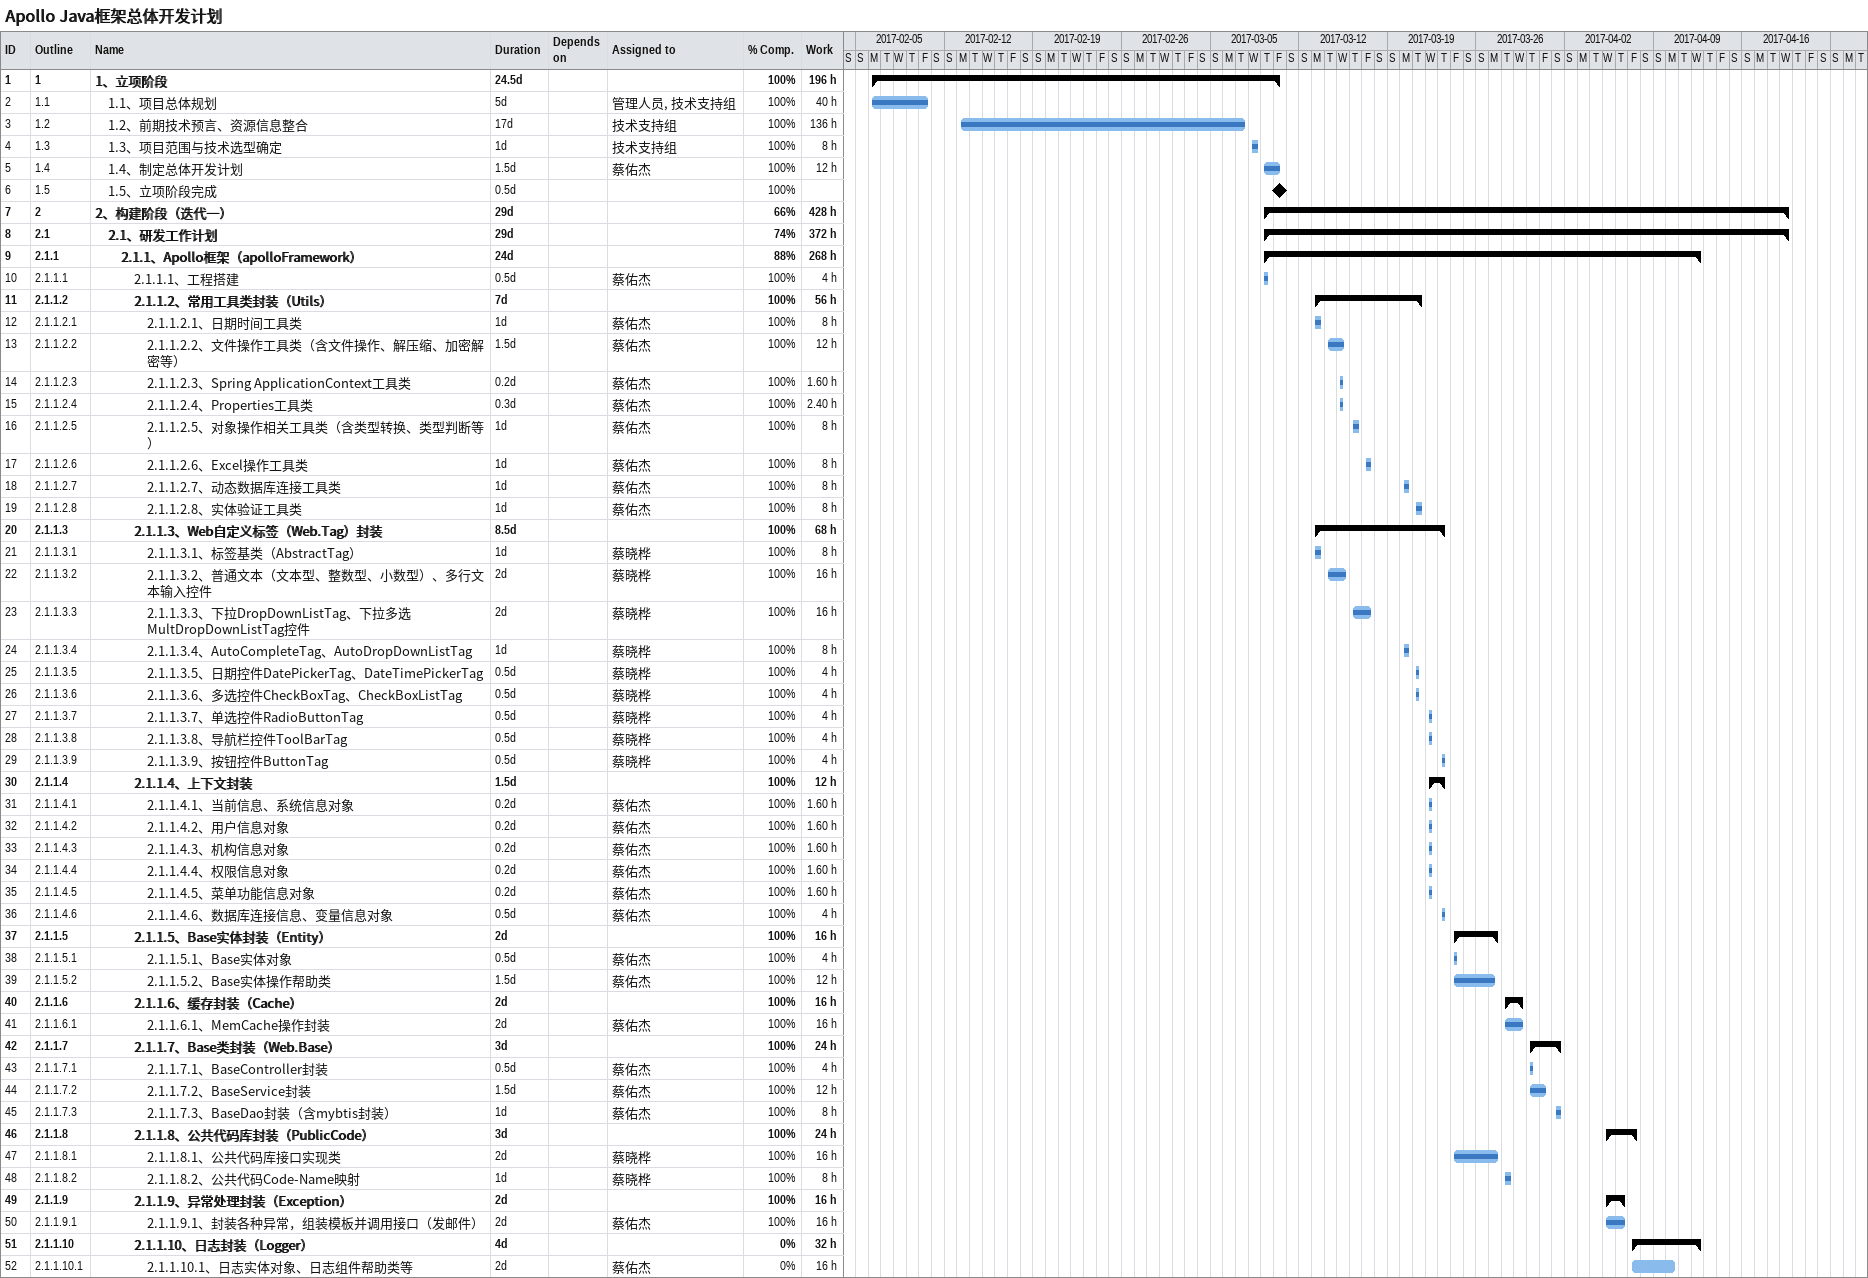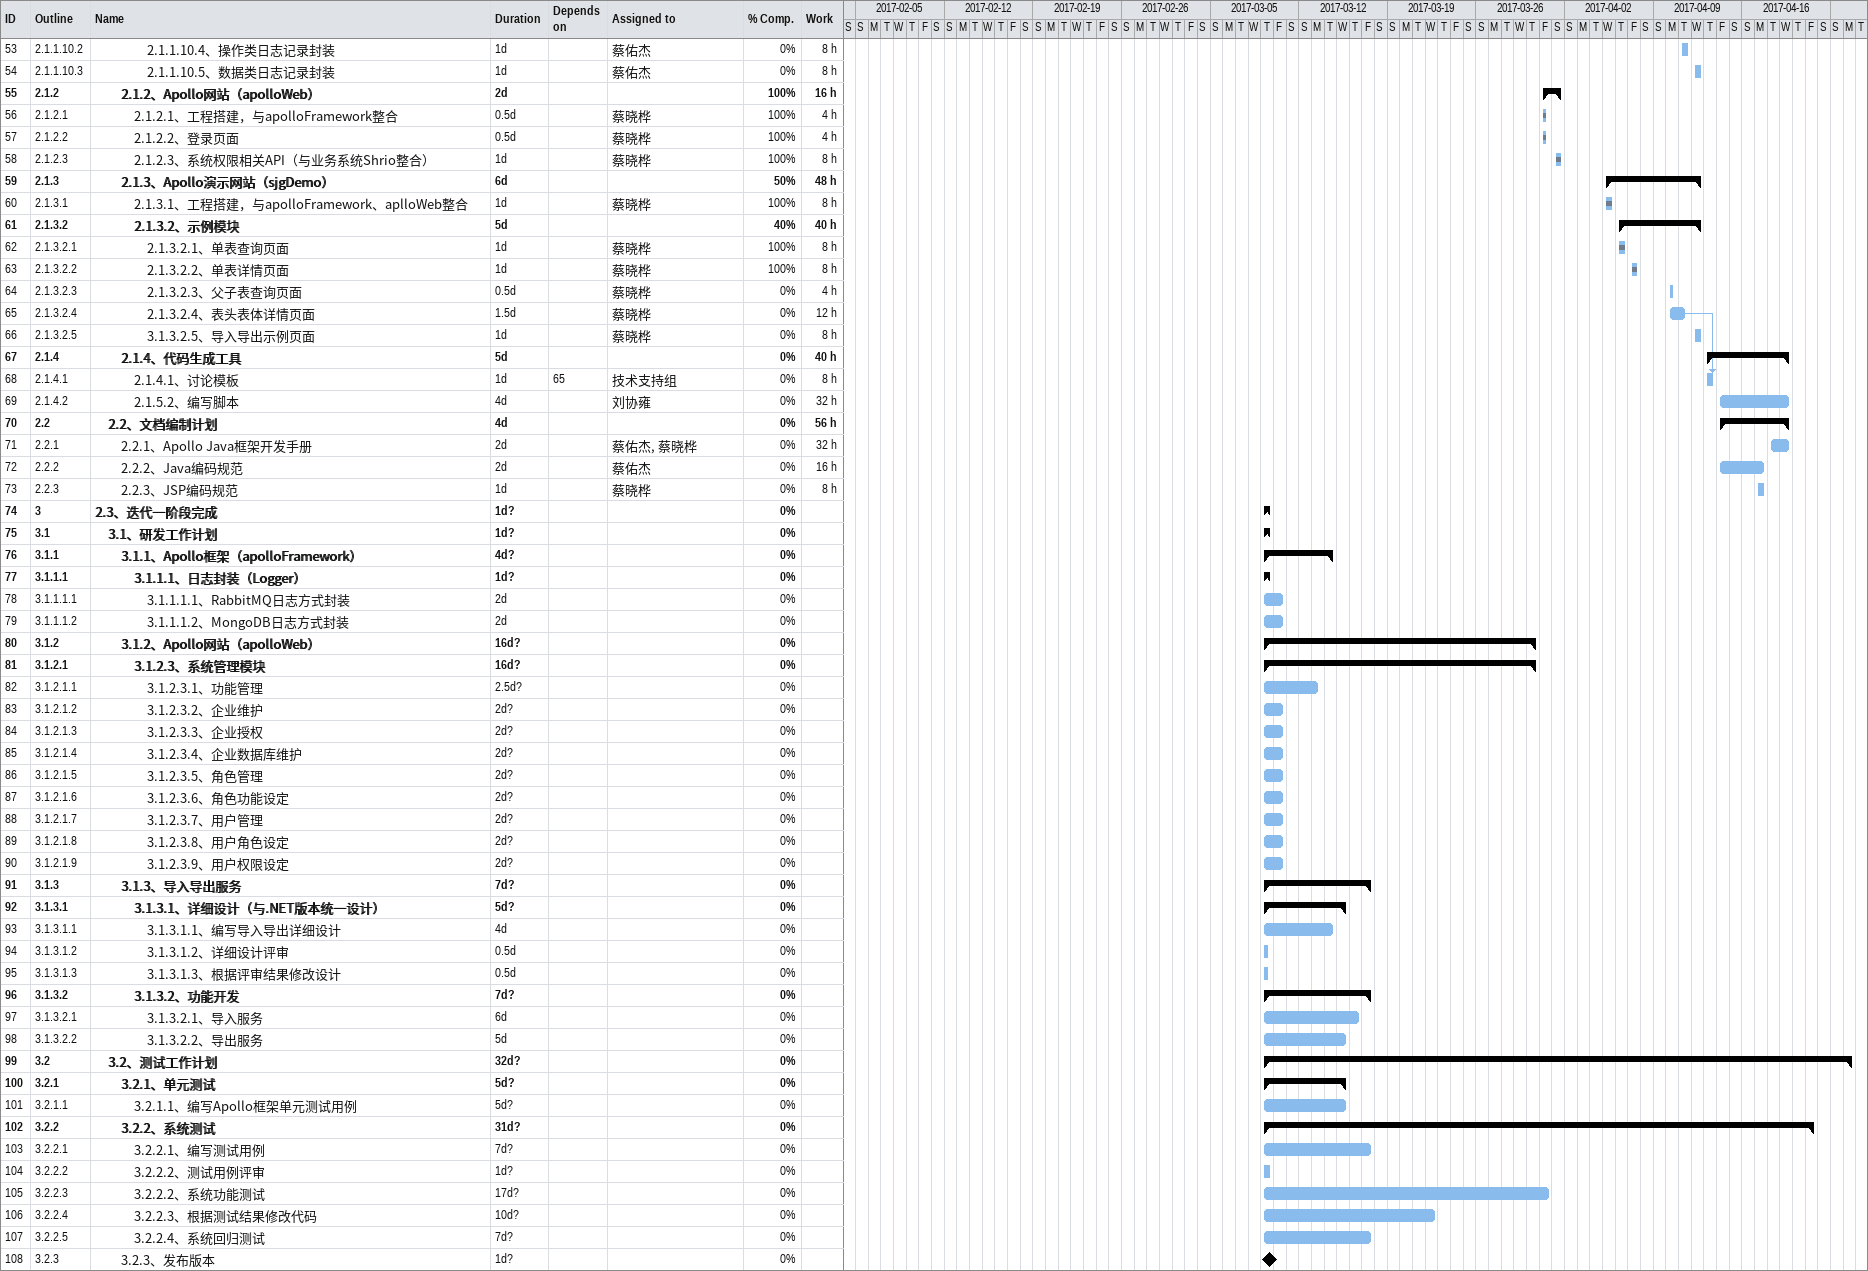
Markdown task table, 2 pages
Apollo Java框架总体开发计划

| ID | WBS | Task | Duration | Start | Finish | Predecessors | Resources | % complete | Work (h) |
|---|---|---|---|---|---|---|---|---|---|
| 1 | 1 | **1、立项阶段** | 24.5d | 2017-02-06 | 2017-03-10 |  |  | 100 | 196 |
| 2 | 1.1 | 1.1、项目总体规划 | 5d | 2017-02-06 | 2017-02-10 |  | 管理人员, 技术支持组 | 100 | 40 |
| 3 | 1.2 | 1.2、前期技术预言、资源信息整合 | 17d | 2017-02-13 | 2017-03-07 |  | 技术支持组 | 100 | 136 |
| 4 | 1.3 | 1.3、项目范围与技术选型确定 | 1d | 2017-03-08 | 2017-03-08 |  | 技术支持组 | 100 | 8 |
| 5 | 1.4 | 1.4、制定总体开发计划 | 1.5d | 2017-03-09 | 2017-03-10 |  | 蔡佑杰 | 100 | 12 |
| 6 | 1.5 | 1.5、立项阶段完成 | 0.5d | 2017-03-10 | 2017-03-10 |  |  | 100 |  |
| 7 | 2 | **2、构建阶段（迭代一）** | 29d | 2017-03-09 | 2017-04-19 |  |  | 66 | 428 |
| 8 | 2.1 | **2.1、研发工作计划** | 29d | 2017-03-09 | 2017-04-19 |  |  | 74 | 372 |
| 9 | 2.1.1 | **2.1.1、Apollo框架（apolloFramework）** | 24d | 2017-03-09 | 2017-04-12 |  |  | 88 | 268 |
| 10 | 2.1.1.1 | 2.1.1.1、工程搭建 | 0.5d | 2017-03-09 | 2017-03-09 |  | 蔡佑杰 | 100 | 4 |
| 11 | 2.1.1.2 | **2.1.1.2、常用工具类封装（Utils）** | 7d | 2017-03-13 | 2017-03-21 |  |  | 100 | 56 |
| 12 | 2.1.1.2.1 | 2.1.1.2.1、日期时间工具类 | 1d | 2017-03-13 | 2017-03-13 |  | 蔡佑杰 | 100 | 8 |
| 13 | 2.1.1.2.2 | 2.1.1.2.2、文件操作工具类（含文件操作、解压缩、加密解密等） | 1.5d | 2017-03-14 | 2017-03-15 |  | 蔡佑杰 | 100 | 12 |
| 14 | 2.1.1.2.3 | 2.1.1.2.3、Spring ApplicationContext工具类 | 0.2d | 2017-03-15 | 2017-03-15 |  | 蔡佑杰 | 100 | 1.60 |
| 15 | 2.1.1.2.4 | 2.1.1.2.4、Properties工具类 | 0.3d | 2017-03-15 | 2017-03-15 |  | 蔡佑杰 | 100 | 2.40 |
| 16 | 2.1.1.2.5 | 2.1.1.2.5、对象操作相关工具类（含类型转换、类型判断等） | 1d | 2017-03-16 | 2017-03-16 |  | 蔡佑杰 | 100 | 8 |
| 17 | 2.1.1.2.6 | 2.1.1.2.6、Excel操作工具类 | 1d | 2017-03-17 | 2017-03-17 |  | 蔡佑杰 | 100 | 8 |
| 18 | 2.1.1.2.7 | 2.1.1.2.7、动态数据库连接工具类 | 1d | 2017-03-20 | 2017-03-20 |  | 蔡佑杰 | 100 | 8 |
| 19 | 2.1.1.2.8 | 2.1.1.2.8、实体验证工具类 | 1d | 2017-03-21 | 2017-03-21 |  | 蔡佑杰 | 100 | 8 |
| 20 | 2.1.1.3 | **2.1.1.3、Web自定义标签（Web.Tag）封装** | 8.5d | 2017-03-13 | 2017-03-23 |  |  | 100 | 68 |
| 21 | 2.1.1.3.1 | 2.1.1.3.1、标签基类（AbstractTag） | 1d | 2017-03-13 | 2017-03-13 |  | 蔡晓桦 | 100 | 8 |
| 22 | 2.1.1.3.2 | 2.1.1.3.2、普通文本（文本型、整数型、小数型）、多行文本输入控件 | 2d | 2017-03-14 | 2017-03-15 |  | 蔡晓桦 | 100 | 16 |
| 23 | 2.1.1.3.3 | 2.1.1.3.3、下拉DropDownListTag、下拉多选MultDropDownListTag控件 | 2d | 2017-03-16 | 2017-03-17 |  | 蔡晓桦 | 100 | 16 |
| 24 | 2.1.1.3.4 | 2.1.1.3.4、AutoCompleteTag、AutoDropDownListTag | 1d | 2017-03-20 | 2017-03-20 |  | 蔡晓桦 | 100 | 8 |
| 25 | 2.1.1.3.5 | 2.1.1.3.5、日期控件DatePickerTag、DateTimePickerTag | 0.5d | 2017-03-21 | 2017-03-21 |  | 蔡晓桦 | 100 | 4 |
| 26 | 2.1.1.3.6 | 2.1.1.3.6、多选控件CheckBoxTag、CheckBoxListTag | 0.5d | 2017-03-21 | 2017-03-21 |  | 蔡晓桦 | 100 | 4 |
| 27 | 2.1.1.3.7 | 2.1.1.3.7、单选控件RadioButtonTag | 0.5d | 2017-03-22 | 2017-03-22 |  | 蔡晓桦 | 100 | 4 |
| 28 | 2.1.1.3.8 | 2.1.1.3.8、导航栏控件ToolBarTag | 0.5d | 2017-03-22 | 2017-03-22 |  | 蔡晓桦 | 100 | 4 |
| 29 | 2.1.1.3.9 | 2.1.1.3.9、按钮控件ButtonTag | 0.5d | 2017-03-23 | 2017-03-23 |  | 蔡晓桦 | 100 | 4 |
| 30 | 2.1.1.4 | **2.1.1.4、上下文封装** | 1.5d | 2017-03-22 | 2017-03-23 |  |  | 100 | 12 |
| 31 | 2.1.1.4.1 | 2.1.1.4.1、当前信息、系统信息对象 | 0.2d | 2017-03-22 | 2017-03-22 |  | 蔡佑杰 | 100 | 1.60 |
| 32 | 2.1.1.4.2 | 2.1.1.4.2、用户信息对象 | 0.2d | 2017-03-22 | 2017-03-22 |  | 蔡佑杰 | 100 | 1.60 |
| 33 | 2.1.1.4.3 | 2.1.1.4.3、机构信息对象 | 0.2d | 2017-03-22 | 2017-03-22 |  | 蔡佑杰 | 100 | 1.60 |
| 34 | 2.1.1.4.4 | 2.1.1.4.4、权限信息对象 | 0.2d | 2017-03-22 | 2017-03-22 |  | 蔡佑杰 | 100 | 1.60 |
| 35 | 2.1.1.4.5 | 2.1.1.4.5、菜单功能信息对象 | 0.2d | 2017-03-22 | 2017-03-22 |  | 蔡佑杰 | 100 | 1.60 |
| 36 | 2.1.1.4.6 | 2.1.1.4.6、数据库连接信息、变量信息对象 | 0.5d | 2017-03-23 | 2017-03-23 |  | 蔡佑杰 | 100 | 4 |
| 37 | 2.1.1.5 | **2.1.1.5、Base实体封装（Entity）** | 2d | 2017-03-24 | 2017-03-27 |  |  | 100 | 16 |
| 38 | 2.1.1.5.1 | 2.1.1.5.1、Base实体对象 | 0.5d | 2017-03-24 | 2017-03-24 |  | 蔡佑杰 | 100 | 4 |
| 39 | 2.1.1.5.2 | 2.1.1.5.2、Base实体操作帮助类 | 1.5d | 2017-03-24 | 2017-03-27 |  | 蔡佑杰 | 100 | 12 |
| 40 | 2.1.1.6 | **2.1.1.6、缓存封装（Cache）** | 2d | 2017-03-28 | 2017-03-29 |  |  | 100 | 16 |
| 41 | 2.1.1.6.1 | 2.1.1.6.1、MemCache操作封装 | 2d | 2017-03-28 | 2017-03-29 |  | 蔡佑杰 | 100 | 16 |
| 42 | 2.1.1.7 | **2.1.1.7、Base类封装（Web.Base）** | 3d | 2017-03-30 | 2017-04-01 |  |  | 100 | 24 |
| 43 | 2.1.1.7.1 | 2.1.1.7.1、BaseController封装 | 0.5d | 2017-03-30 | 2017-03-30 |  | 蔡佑杰 | 100 | 4 |
| 44 | 2.1.1.7.2 | 2.1.1.7.2、BaseService封装 | 1.5d | 2017-03-30 | 2017-03-31 |  | 蔡佑杰 | 100 | 12 |
| 45 | 2.1.1.7.3 | 2.1.1.7.3、BaseDao封装（含mybtis封装） | 1d | 2017-04-01 | 2017-04-01 |  | 蔡佑杰 | 100 | 8 |
| 46 | 2.1.1.8 | **2.1.1.8、公共代码库封装（PublicCode）** | 3d | 2017-04-05 | 2017-04-07 |  |  | 100 | 24 |
| 47 | 2.1.1.8.1 | 2.1.1.8.1、公共代码库接口实现类 | 2d | 2017-03-24 | 2017-03-27 |  | 蔡晓桦 | 100 | 16 |
| 48 | 2.1.1.8.2 | 2.1.1.8.2、公共代码Code-Name映射 | 1d | 2017-03-28 | 2017-03-28 |  | 蔡晓桦 | 100 | 8 |
| 49 | 2.1.1.9 | **2.1.1.9、异常处理封装（Exception）** | 2d | 2017-04-05 | 2017-04-06 |  |  | 100 | 16 |
| 50 | 2.1.1.9.1 | 2.1.1.9.1、封装各种异常，组装模板并调用接口（发邮件） | 2d | 2017-04-05 | 2017-04-06 |  | 蔡佑杰 | 100 | 16 |
| 51 | 2.1.1.10 | **2.1.1.10、日志封装（Logger）** | 4d | 2017-04-07 | 2017-04-12 |  |  | 0 | 32 |
| 52 | 2.1.1.10.1 | 2.1.1.10.1、日志实体对象、日志组件帮助类等 | 2d | 2017-04-07 | 2017-04-10 |  | 蔡佑杰 | 0 | 16 |
| 53 | 2.1.1.10.2 | 2.1.1.10.4、操作类日志记录封装 | 1d | 2017-04-11 | 2017-04-11 |  | 蔡佑杰 | 0 | 8 |
| 54 | 2.1.1.10.3 | 2.1.1.10.5、数据类日志记录封装 | 1d | 2017-04-12 | 2017-04-12 |  | 蔡佑杰 | 0 | 8 |
| 55 | 2.1.2 | **2.1.2、Apollo网站（apolloWeb）** | 2d | 2017-03-31 | 2017-04-01 |  |  | 100 | 16 |
| 56 | 2.1.2.1 | 2.1.2.1、工程搭建，与apolloFramework整合 | 0.5d | 2017-03-31 | 2017-03-31 |  | 蔡晓桦 | 100 | 4 |
| 57 | 2.1.2.2 | 2.1.2.2、登录页面 | 0.5d | 2017-03-31 | 2017-03-31 |  | 蔡晓桦 | 100 | 4 |
| 58 | 2.1.2.3 | 2.1.2.3、系统权限相关API（与业务系统Shrio整合） | 1d | 2017-04-01 | 2017-04-01 |  | 蔡晓桦 | 100 | 8 |
| 59 | 2.1.3 | **2.1.3、Apollo演示网站（sjgDemo）** | 6d | 2017-04-05 | 2017-04-12 |  |  | 50 | 48 |
| 60 | 2.1.3.1 | 2.1.3.1、工程搭建，与apolloFramework、aplloWeb整合 | 1d | 2017-04-05 | 2017-04-05 |  | 蔡晓桦 | 100 | 8 |
| 61 | 2.1.3.2 | **2.1.3.2、示例模块** | 5d | 2017-04-06 | 2017-04-12 |  |  | 40 | 40 |
| 62 | 2.1.3.2.1 | 2.1.3.2.1、单表查询页面 | 1d | 2017-04-06 | 2017-04-06 |  | 蔡晓桦 | 100 | 8 |
| 63 | 2.1.3.2.2 | 2.1.3.2.2、单表详情页面 | 1d | 2017-04-07 | 2017-04-07 |  | 蔡晓桦 | 100 | 8 |
| 64 | 2.1.3.2.3 | 2.1.3.2.3、父子表查询页面 | 0.5d | 2017-04-10 | 2017-04-10 |  | 蔡晓桦 | 0 | 4 |
| 65 | 2.1.3.2.4 | 2.1.3.2.4、表头表体详情页面 | 1.5d | 2017-04-10 | 2017-04-11 |  | 蔡晓桦 | 0 | 12 |
| 66 | 2.1.3.2.5 | 3.1.3.2.5、导入导出示例页面 | 1d | 2017-04-12 | 2017-04-12 |  | 蔡晓桦 | 0 | 8 |
| 67 | 2.1.4 | **2.1.4、代码生成工具** | 5d | 2017-04-13 | 2017-04-19 |  |  | 0 | 40 |
| 68 | 2.1.4.1 | 2.1.4.1、讨论模板 | 1d | 2017-04-13 | 2017-04-13 | 65 | 技术支持组 | 0 | 8 |
| 69 | 2.1.4.2 | 2.1.5.2、编写脚本 | 4d | 2017-04-14 | 2017-04-19 |  | 刘协雍 | 0 | 32 |
| 70 | 2.2 | **2.2、文档编制计划** | 4d | 2017-04-14 | 2017-04-19 |  |  | 0 | 56 |
| 71 | 2.2.1 | 2.2.1、Apollo Java框架开发手册 | 2d | 2017-04-18 | 2017-04-19 |  | 蔡佑杰, 蔡晓桦 | 0 | 32 |
| 72 | 2.2.2 | 2.2.2、Java编码规范 | 2d | 2017-04-14 | 2017-04-17 |  | 蔡佑杰 | 0 | 16 |
| 73 | 2.2.3 | 2.2.3、JSP编码规范 | 1d | 2017-04-17 | 2017-04-17 |  | 蔡晓桦 | 0 | 8 |
| 74 | 3 | **2.3、迭代一阶段完成** | 1d? | 2017-03-09 | 2017-03-09 |  |  | 0 |  |
| 75 | 3.1 | **3.1、研发工作计划** | 1d? | 2017-03-09 | 2017-03-09 |  |  | 0 |  |
| 76 | 3.1.1 | **3.1.1、Apollo框架（apolloFramework）** | 4d? | 2017-03-09 | 2017-03-14 |  |  | 0 |  |
| 77 | 3.1.1.1 | **3.1.1.1、日志封装（Logger）** | 1d? | 2017-03-09 | 2017-03-09 |  |  | 0 |  |
| 78 | 3.1.1.1.1 | 3.1.1.1.1、RabbitMQ日志方式封装 | 2d | 2017-03-09 | 2017-03-10 |  |  | 0 |  |
| 79 | 3.1.1.1.2 | 3.1.1.1.2、MongoDB日志方式封装 | 2d | 2017-03-09 | 2017-03-10 |  |  | 0 |  |
| 80 | 3.1.2 | **3.1.2、Apollo网站（apolloWeb）** | 16d? | 2017-03-09 | 2017-03-30 |  |  | 0 |  |
| 81 | 3.1.2.1 | **3.1.2.3、系统管理模块** | 16d? | 2017-03-09 | 2017-03-30 |  |  | 0 |  |
| 82 | 3.1.2.1.1 | 3.1.2.3.1、功能管理 | 2.5d? | 2017-03-09 | 2017-03-13 |  |  | 0 |  |
| 83 | 3.1.2.1.2 | 3.1.2.3.2、企业维护 | 2d? | 2017-03-09 | 2017-03-10 |  |  | 0 |  |
| 84 | 3.1.2.1.3 | 3.1.2.3.3、企业授权 | 2d? | 2017-03-09 | 2017-03-10 |  |  | 0 |  |
| 85 | 3.1.2.1.4 | 3.1.2.3.4、企业数据库维护 | 2d? | 2017-03-09 | 2017-03-10 |  |  | 0 |  |
| 86 | 3.1.2.1.5 | 3.1.2.3.5、角色管理 | 2d? | 2017-03-09 | 2017-03-10 |  |  | 0 |  |
| 87 | 3.1.2.1.6 | 3.1.2.3.6、角色功能设定 | 2d? | 2017-03-09 | 2017-03-10 |  |  | 0 |  |
| 88 | 3.1.2.1.7 | 3.1.2.3.7、用户管理 | 2d? | 2017-03-09 | 2017-03-10 |  |  | 0 |  |
| 89 | 3.1.2.1.8 | 3.1.2.3.8、用户角色设定 | 2d? | 2017-03-09 | 2017-03-10 |  |  | 0 |  |
| 90 | 3.1.2.1.9 | 3.1.2.3.9、用户权限设定 | 2d? | 2017-03-09 | 2017-03-10 |  |  | 0 |  |
| 91 | 3.1.3 | **3.1.3、导入导出服务** | 7d? | 2017-03-09 | 2017-03-17 |  |  | 0 |  |
| 92 | 3.1.3.1 | **3.1.3.1、详细设计（与.NET版本统一设计）** | 5d? | 2017-03-09 | 2017-03-15 |  |  | 0 |  |
| 93 | 3.1.3.1.1 | 3.1.3.1.1、编写导入导出详细设计 | 4d | 2017-03-09 | 2017-03-14 |  |  | 0 |  |
| 94 | 3.1.3.1.2 | 3.1.3.1.2、详细设计评审 | 0.5d | 2017-03-09 | 2017-03-09 |  |  | 0 |  |
| 95 | 3.1.3.1.3 | 3.1.3.1.3、根据评审结果修改设计 | 0.5d | 2017-03-09 | 2017-03-09 |  |  | 0 |  |
| 96 | 3.1.3.2 | **3.1.3.2、功能开发** | 7d? | 2017-03-09 | 2017-03-17 |  |  | 0 |  |
| 97 | 3.1.3.2.1 | 3.1.3.2.1、导入服务 | 6d | 2017-03-09 | 2017-03-16 |  |  | 0 |  |
| 98 | 3.1.3.2.2 | 3.1.3.2.2、导出服务 | 5d | 2017-03-09 | 2017-03-15 |  |  | 0 |  |
| 99 | 3.2 | **3.2、测试工作计划** | 32d? | 2017-03-09 | 2017-04-24 |  |  | 0 |  |
| 100 | 3.2.1 | **3.2.1、单元测试** | 5d? | 2017-03-09 | 2017-03-15 |  |  | 0 |  |
| 101 | 3.2.1.1 | 3.2.1.1、编写Apollo框架单元测试用例 | 5d? | 2017-03-09 | 2017-03-15 |  |  | 0 |  |
| 102 | 3.2.2 | **3.2.2、系统测试** | 31d? | 2017-03-09 | 2017-04-21 |  |  | 0 |  |
| 103 | 3.2.2.1 | 3.2.2.1、编写测试用例 | 7d? | 2017-03-09 | 2017-03-17 |  |  | 0 |  |
| 104 | 3.2.2.2 | 3.2.2.2、测试用例评审 | 1d? | 2017-03-09 | 2017-03-09 |  |  | 0 |  |
| 105 | 3.2.2.3 | 3.2.2.2、系统功能测试 | 17d? | 2017-03-09 | 2017-03-31 |  |  | 0 |  |
| 106 | 3.2.2.4 | 3.2.2.3、根据测试结果修改代码 | 10d? | 2017-03-09 | 2017-03-22 |  |  | 0 |  |
| 107 | 3.2.2.5 | 3.2.2.4、系统回归测试 | 7d? | 2017-03-09 | 2017-03-17 |  |  | 0 |  |
| 108 | 3.2.3 | 3.2.3、发布版本 | 1d? | 2017-03-09 | 2017-03-09 |  |  | 0 |  |
